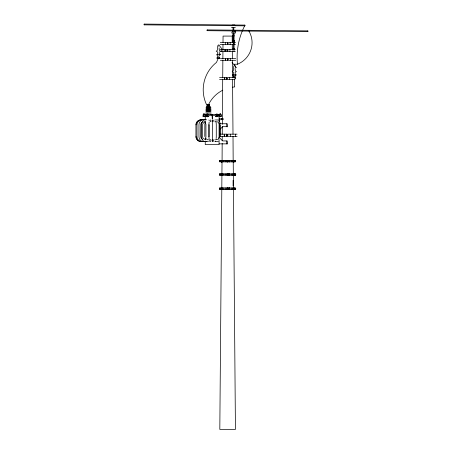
<?xml version="1.0" encoding="UTF-8"?>
<svg xmlns="http://www.w3.org/2000/svg" width="452" height="452" viewBox="0 0 452 452"><rect width="100%" height="100%" fill="white"/><g stroke="black" fill="none" stroke-linecap="round" stroke-linejoin="round"><path stroke-width="0.68" d="M207.163 30.34L207.169 30.691L233.209 30.945M207.185 30.261L207.174 29.905L307.829 30.889L307.835 31.239M234.972 25.747L244.826 25.843L244.837 25.092L144.177 24.08L144.165 24.408L144.171 24.86L232.859 25.724M307.812 31.318L307.818 31.668M221.915 175.19L219.813 429.4L235.441 429.4L233.339 175.19M221.926 173.777L222.022 161.771M222.175 143.414L222.073 161.884M222.198 140.589L222.231 136.351M222.248 134.233L222.316 126.464M222.333 124.351L222.706 79.156M222.717 77.744L222.864 60.088M222.876 58.675L222.932 51.618M222.943 50.206L222.994 44.556M223.011 42.437L223.062 36.081L232.187 36.081L232.238 42.437M244.814 25.493L244.837 25.092M244.837 25.408L244.826 25.82M224.305 135.374C224.395 134.408 224.288 136.34 224.378 135.374M226.701 78.563L226.757 78.563M227.418 43.68L227.39 43.352L227.367 43.68M226.847 135.374C226.932 134.408 226.831 136.34 226.915 135.374M219.107 47.901L219.214 49.839M235.08 68.303L235.351 70.896L236.419 71.665L235.153 72.241L235.198 74.778M212.496 140.414L212.485 120.842M205.293 139.815L205.281 139.515M205.332 141.284L205.281 141.589M233.627 77.767L233.712 75.738M208.067 105.559C206.818 106.084 207.835 104.016 208.163 105.344C207.44 106.502 207.067 104.226 208.123 105.067M208.683 105.31C209.632 103.87 209.378 106.751 208.677 105.175C209.796 104.107 209.248 106.632 208.694 105.209M217.83 45.805L217.333 50.313L216.209 51.268L217.463 51.799L217.44 54.376M233.808 66.094L233.305 70.715L232.187 71.619L233.435 72.201L233.43 74.766M207.174 29.934L207.169 30.691M204.863 123.616L204.79 136.549M205.926 124.085L205.926 137.306M219.858 161.861L219.892 160.381M219.661 175.19L219.892 173.754M219.887 189.405L219.762 187.975M235.701 161.55L235.622 160.646M235.718 174.975L235.362 175.257L235.724 174.924M235.701 174.924L235.707 174.11M235.701 189.083L235.718 188.179M233.401 77.608L233.441 75.755L232.452 75.275M209.496 105.576L209.542 105.056M144.171 24.86L144.182 24.114M307.829 30.889L307.823 31.646L234.622 30.956M220.327 161.042L221.068 161.279L220.853 161.494M220.582 161.065L220.74 161.375L220.875 161.082M220.762 160.754L221.135 161.144L220.616 161.415M220.361 174.721L220.361 174.314M220.932 174.297L220.457 174.438L220.729 174.738M220.926 188.964C220.971 187.512 220.277 189.625 220.836 188.524M220.892 188.761L220.796 188.467M228.526 161.55L228.096 161.364L228.17 160.872M228.249 161.082L228.497 161.336M228.345 160.94L228.87 161.279M228.068 174.415C228.243 175.658 229.689 173.817 228.153 174.263M228.09 174.415L228.249 174.924L228.689 174.834M228.271 174.534L228.452 174.173M228.051 188.693L228.17 188.405M228.203 188.614L228.3 189.083L228.757 188.964M228.661 188.693L228.266 188.817M234.503 161.149L234.893 160.85L234.605 160.878M234.695 161.07L234.854 161.381M234.673 160.85L235.238 161.07L234.899 161.539M235.057 174.743L234.628 174.438M234.87 174.743L234.978 174.302M234.82 188.981L234.531 188.738L235.04 188.501M234.746 188.992L235.209 188.682L234.746 188.371M235.209 188.761L234.82 188.377M196.004 124.831C196.01 122.159 198.338 119.808 201.016 119.803M205.79 141.284L205.711 141.589L205.632 141.284M219.604 173.89L235.707 173.975L235.419 173.76M235.724 189.083L235.407 189.411L235.718 189.134M219.118 137.306L218.096 139.402L216.062 139.515M206.756 141.284L206.626 141.589L200.965 141.589M212.649 121.577L212.434 119.803L212.214 121.577M212.214 139.815L212.434 141.589L212.649 139.815M219.282 58.15L219.113 58.732M207.581 139.815L207.75 139.515L207.914 139.815M207.914 141.284L207.75 141.589L207.581 141.284M215.717 141.284L215.531 141.589L215.338 141.284M208.852 139.815L209.05 139.515M220.344 161.065L220.926 160.844M220.406 161.082L220.706 160.923M220.915 161.211L220.683 161.449M221.271 161.144L221.084 161.55L221.118 160.737L220.356 160.737L220.356 161.55L221.118 161.55M221.124 174.596C220.096 175.568 221.757 173.867 220.412 174.229M221.271 174.517L221.084 174.924L221.118 174.11L220.356 174.11L220.356 174.924L221.118 174.924M228.203 161.093L228.497 160.963M228.215 160.833L229.034 160.742L229.034 161.55L228.232 161.511L228.429 160.754M220.531 188.614L220.96 188.552M221.124 188.761L220.627 188.93L220.463 188.501M221.271 188.676L220.757 189.247L220.356 189.083L220.356 188.269L220.757 188.1L221.271 188.676L221.118 188.269M228.3 174.116L228.3 174.924M228.983 174.924L228.616 175.093L229.181 174.523L228.667 173.947L228.192 174.613M234.52 161.132L234.989 161.211M235.238 161.228L234.548 161.37M235.402 161.144L234.882 161.714L234.481 161.55L234.481 160.737L234.882 160.567L235.402 161.144L235.249 160.737M228.3 188.275L228.147 188.682L228.215 188.365M228.26 188.625L228.667 188.105L229.181 188.682L228.667 189.252L228.102 188.834M228.667 188.947L228.187 188.817L228.848 188.614M228.288 188.998L228.898 188.75L228.672 188.981M234.848 175.088L235.402 174.517L234.882 173.941L234.328 174.517L234.882 175.088L234.481 174.918M234.746 174.212L235.034 174.263L234.452 174.625M234.724 174.365L234.842 174.743M235.113 174.675L235.023 174.342M234.746 174.834L235.238 174.602M234.515 188.269L234.481 189.083L235.249 189.083L235.249 188.269L234.481 188.269L234.848 188.1M234.633 188.331L234.464 188.783M235.017 188.834L234.543 188.947M235.238 188.761L234.594 188.863M235.402 188.676L235.249 189.083M214.158 141.284C213.463 142.397 213.463 138.702 214.158 139.815M218.598 45.997L218.712 45.709M210.406 120.108C211.118 118.989 211.118 122.69 210.406 121.577M210.406 139.815C211.118 138.702 211.118 142.403 210.406 141.284M219.226 51.737L219.226 54.381M203.293 123.373L204.451 121.989M219.745 160.466L219.808 161.844L235.43 161.884M215.395 119.944L218.372 119.966M208.914 119.944L209.332 120.842M220.373 160.991L221.051 160.923M228.187 161.031L228.672 160.98M228.226 161.031L228.548 160.918M220.491 174.749L220.96 174.647M234.543 160.85L234.498 161.353M228.836 174.687L228.175 174.749M220.988 188.806L220.695 188.981M221.096 188.834L220.576 189.072L220.361 188.665M234.554 174.393L234.673 174.218M228.187 188.563L228.509 188.473M228.271 188.563L228.605 188.422M234.503 188.524L234.893 188.377M234.582 188.552L235.017 188.439M220.412 128.961L222.633 126.684L226.859 126.684M232.497 74.795C240.311 74.795 233.661 74.495 235.198 77.608M220.712 160.872L220.553 161.302M228.153 160.889L228.689 160.861L228.328 160.918M228.271 160.98L228.718 161.093M234.548 160.929L235.221 161.149M234.594 160.968L234.972 160.884M234.69 160.968L235.046 161.082M235.119 161.33L234.639 161.37M220.531 174.297L221.124 174.438M220.842 174.698L220.723 174.263M234.548 174.302L235.108 174.252M234.644 174.342L234.989 174.173M234.887 174.794L234.531 174.579M234.814 188.411L234.611 188.761M206.824 114.356L206.626 116.333M207.852 114.13L207.536 116.333M219.802 58.15C213.316 59.992 220.135 55.867 216.474 54.715C226.107 52.946 215.627 55.432 219.802 57.653M204.914 119.803C202.558 120.057 201.598 122.763 201.581 124.837L201.581 136.56C201.598 138.628 202.558 141.335 204.914 141.589M202.513 121.989L201.411 122.769L200.79 124.108L200.699 136.425L201.038 138.018L202.513 139.402M220.994 161.415L220.373 161.302M228.672 161.46L228.605 161.404M220.83 174.297L220.892 174.223M228.509 174.924L228.785 174.749L228.153 174.749M235.091 174.749L234.605 174.794M220.779 188.377L221.096 188.524M228.446 188.936L228.271 188.693M234.605 188.411L235.091 188.45M214.022 121.842L213.66 120.571L214.095 119.944M219.689 160.398L235.684 160.562M218.372 141.425L215.531 141.589M207.852 114.356L207.66 116.333M203.095 119.803C200.564 119.899 198.942 122.486 198.965 124.837L198.965 136.56C198.942 138.905 200.564 141.493 203.095 141.589M220.548 160.844L220.853 160.833M220.565 160.901L221.096 161.144M228.198 161.285L228.678 161.404M228.729 161.404L228.215 161.432M234.746 161.46L235.034 161.404L234.622 161.33M220.548 188.377L220.994 188.405M220.921 188.936L220.395 188.806M228.328 188.45L228.87 188.546M228.367 189.009L228.729 188.936M234.673 188.377L235.164 188.461M234.695 188.439L235.181 188.614M234.554 188.806L235.051 188.947M201.677 119.803C199.049 119.831 196.97 122.277 196.976 124.831L196.976 136.56C196.97 139.114 199.049 141.561 201.677 141.589M203.716 114.13L203.157 114.559L202.908 116.559L205.248 116.559M219.892 187.913L235.599 188.021M232.238 25.578L234.983 25.578L234.944 25.182L232.283 25.182L232.294 25.578M231.441 27.544L235.373 27.544M232.565 30.589L232.565 30.979L232.548 30.589L235.215 30.589L235.645 32.951L231.712 32.951L232.509 30.979L235.255 30.979M233.56 35.041L232.837 35.041L232.837 36.222L233.56 36.222M220.237 42.646L227.492 42.646L227.492 44.578L220.237 44.578M235.554 42.646L228.107 42.646L228.107 44.578L235.554 44.578M233.283 49.466L234.068 49.466M220.034 49.522L227.288 49.522L227.288 51.46L220.034 51.46M235.345 49.522L227.904 49.522L227.904 51.46L235.345 51.46M217.339 57.523L219.344 57.517M220.39 58.37L227.644 58.37L227.644 60.302L220.39 60.302M235.701 58.37L228.26 58.37L228.26 60.302L235.701 60.302M218.717 58.732L219.05 58.641M234.3 64.235L237.447 64.235A23.493 23.267 0 0 0 248.645 30.589M219.576 77.597L226.831 77.597L226.831 79.529L219.576 79.529M234.887 77.597L227.446 77.597L227.446 79.529L234.887 79.529M235.577 78.546L235.774 78.049M207.276 104.548L208.282 104.548M209.57 104.548L208.564 104.548A31.431 31.431 0 0 1 222.785 90.191M207.276 106.005L208.282 106.005M208.564 106.005L209.57 106.005M206.835 106.423L210.01 106.423M206.7 106.525L210.146 106.525M206.7 106.977L210.146 106.977M206.349 107.288L210.496 107.288M205.784 107.971L211.061 107.971M206.349 108.587L210.496 108.587M205.784 109.265L211.061 109.265M206.349 109.881L210.496 109.881M205.784 110.565L211.061 110.565M206.349 111.181L210.496 111.181M205.784 111.859L211.061 111.859M205.694 113.09L211.152 113.09M210.553 114.35L212.299 114.288L212.299 118.814L212.073 114.288M204.321 115.328L206.615 115.328M207.756 115.328L216.57 115.328M217.711 115.328L220.011 115.328M205.248 116.333L203.36 116.333L203.468 114.463L220.864 114.463L220.966 116.333L219.079 116.333M219.079 116.559L221.423 116.559L221.175 114.559L220.61 114.13M206.626 119.803C202.699 119.142 196.032 119.424 195.936 124.831L195.936 136.56C195.936 139.256 198.315 141.612 201.016 141.589M203.756 121.876L205.711 121.876M215.531 121.876L218.033 121.955L218.977 123.373M219.728 123.746L227.09 123.746L227.09 126.922L226.859 123.746M220.231 134.165L227.006 134.165L227.006 136.583L220.231 136.583M237.08 134.165L227.78 134.165L227.78 136.583L237.08 136.583M219.079 143.866L226.859 143.866M227.927 160.68L228.814 160.68M229.034 160.742L229.181 161.149M227.927 161.635L228.814 161.635M228.814 174.054L227.955 174.054L227.955 175.009L228.814 175.009M234.481 174.11L234.515 174.918M219.627 173.913L219.627 175.037M235.43 175.257L219.604 175.065M227.927 188.213L228.814 188.213M229.181 188.682L229.034 189.083M227.927 189.168L228.814 189.168M219.774 189.411L235.43 189.416M234.746 160.839L235.181 161.014M234.967 161.46L234.554 161.274M228.288 161.466L228.616 161.471M220.616 160.85L220.921 160.889M234.673 188.981L234.967 188.992M228.367 188.32L228.672 188.388M220.616 188.382L220.921 188.422M220.853 188.987L220.435 188.863M216.474 114.13L216.796 116.333M217.508 114.356L217.7 116.333M216.474 114.356L216.672 116.333M199.767 141.425C197.62 140.832 196.027 138.792 196.004 136.56M228.452 160.799L228.836 160.963L228.526 160.833M228.542 161.46L228.102 161.302M228.509 174.314L228.175 174.534L228.605 174.777M228.102 174.675L228.542 174.834M228.232 174.884L228.667 175.093M220.418 174.675L221.068 174.438M234.707 188.902L234.605 188.953M220.491 188.908L220.779 188.981M220.423 51.065L219.316 50.313M204.451 139.402L203.293 138.018M206.626 141.589L206.502 141.284M228.475 188.964L228.085 188.665L228.305 188.964M206.869 139.436L206.287 138.719M219.971 138.193L222.633 140.928L227.09 140.928L227.09 144.103L226.859 140.928M218.706 44.675L222.87 50.189M232.034 62.308L236.198 67.823L234.486 64.438M217.531 58.692L217.892 59.184L216.463 62.416A34.889 34.889 0 0 0 206.813 105.209M219.062 120.509L220.282 123.616M217.949 45.709L218.062 45.997M228.3 161.55L228.215 161.24M208.852 141.284L209.123 141.555L209.321 140.284M234.814 75.298L235.023 79.038M219.627 189.224L219.627 188.072M234.3 79.123L234.616 86.965A31.431 31.431 0 0 0 232.571 87.174M227.571 59.336L227.514 59.336M224.729 78.563L224.672 78.563M232.26 44.556L232.305 50.206M232.317 51.618L232.373 58.675M232.384 60.088L232.531 77.744M232.543 79.156L233 134.233M233.017 136.351L233.17 161.884M233.226 161.771L233.328 173.777M235.402 134.165L235.402 136.583M235.085 30.589L235.085 30.979M234.876 30.589L234.876 30.979M234.814 25.182L234.814 25.578M234.605 25.182L234.605 25.578M234.594 30.589L234.594 30.979M234.322 25.182L234.322 25.578M234.266 30.589L234.266 30.979M234.232 49.528L234.232 48.347L233.096 48.347L233.096 49.528M234.068 32.951L234.079 49.528M233.995 25.182L233.995 25.578M233.972 35.041L233.972 36.222M234.006 49.522L234.006 51.46M234.057 160.381L234.057 161.884M234.057 173.754L234.057 175.257M234.057 187.913L234.057 189.416M233.916 30.589L233.916 30.979M233.961 42.946L233.961 44.126M233.921 160.381L233.887 161.884M233.887 173.754L233.916 175.257M233.921 187.913L233.887 189.416M233.797 27.544L233.797 30.267M233.842 160.381L233.842 161.884M233.842 187.913L233.842 189.416M233.757 160.381L233.757 161.884M233.757 187.913L233.757 189.416M233.644 25.182L233.644 25.578M233.667 160.381L233.627 161.884M233.627 173.754L233.667 175.257M233.667 187.913L233.627 189.416M233.56 30.589L233.56 30.979M233.526 40.448L233.526 41.624M233.514 48.347L233.514 49.528M233.56 160.381L233.56 161.884M233.56 187.913L233.56 189.416M233.288 25.182L233.288 25.578M233.226 30.589L233.226 30.979M233.283 32.951L233.249 49.528M233.17 173.754L233.17 175.257M233.17 187.913L233.17 189.416M233.096 180.32L233.096 185.896M232.949 25.182L232.949 25.578M233.012 27.544L233.012 30.267M232.933 30.589L232.933 30.979M233.012 32.996L233.012 42.754M232.661 25.182L232.661 25.578M232.712 30.589L232.712 30.979M232.441 25.182L232.441 25.578M232.345 160.381L232.345 161.884M232.345 173.754L232.345 175.257M232.345 187.913L232.345 189.416M231.198 160.381L231.198 161.884M231.198 173.754L231.198 175.257M231.198 187.913L231.198 189.416M230.317 134.165L230.317 136.583M230.294 58.37L230.294 60.302M230.141 42.646L230.141 44.578M229.938 49.522L229.938 51.46M229.819 160.381L229.819 161.884M229.819 173.754L229.819 175.257M229.819 187.913L229.819 189.416M229.48 77.597L229.48 79.529M229.294 160.381L229.266 161.884L229.181 160.381M229.277 173.754L229.266 175.257L229.181 173.754M229.294 187.913L229.277 189.416L229.249 187.913M229.045 160.381L228.983 161.884M228.983 173.754L229.045 175.257M228.983 187.913L229.045 189.416M227.955 160.68L227.955 161.635M227.955 188.213L227.955 189.168M227.695 160.381L227.695 161.884M227.695 173.754L227.695 175.257M227.695 187.913L227.695 189.416M227.627 160.381L227.627 161.884M227.627 187.913L227.627 189.416M227.475 58.37L227.475 60.302M227.492 160.381L227.492 161.884M227.492 173.754L227.492 175.257M227.492 187.913L227.492 189.416M227.39 160.381L227.401 161.884M227.401 173.754L227.39 175.257M227.401 187.913L227.384 189.416M227.322 42.646L227.322 44.578M227.322 160.381L227.345 161.884M227.379 173.754L227.322 175.257M227.322 187.913L227.379 189.416M227.119 49.522L227.119 51.46M226.797 134.165L226.797 136.583M226.723 160.381L226.723 161.884M226.723 173.754L226.723 175.257M226.723 187.913L226.723 189.416M226.661 77.597L226.661 79.529M225.582 58.37L225.582 60.302M225.441 58.37L225.441 60.302M225.294 42.646L225.294 44.578M225.226 49.522L225.226 51.46M225.22 160.381L225.22 161.884M225.22 173.754L225.22 175.257M225.22 187.913L225.22 189.416M225.085 49.522L225.085 51.46M224.768 77.597L224.768 79.529M224.627 77.597L224.627 79.529M224.254 134.165L224.254 136.583M223.893 160.381L223.893 161.884M223.893 173.754L223.893 175.257M223.893 187.913L223.893 189.416M223.164 118.56L223.164 119.684M222.819 160.381L222.819 161.884M222.819 173.754L222.819 175.257M222.819 187.913L222.819 189.416M222.073 173.754L222.073 175.257M222.073 187.913L222.073 189.416M221.932 118.56L221.932 119.684M221.768 160.381L221.768 161.884M221.768 187.913L221.768 189.416M221.706 118.769L221.706 119.481M221.666 160.381L221.666 161.884M221.666 187.913L221.666 189.416M221.565 161.884L221.542 160.381L221.497 161.884M221.565 175.257L221.542 173.754L221.497 175.257M221.542 187.913L221.565 189.416L221.457 187.913M221.384 49.522L221.384 51.46M221.44 160.381L221.44 161.884M221.44 173.754L221.44 175.257M221.44 187.913L221.44 189.416M221.288 118.571L221.288 119.673M221.26 160.381L221.26 161.884M221.26 187.913L221.26 189.416M220.796 118.379L220.796 119.87M220.712 116.559L219.802 116.559M220.361 124.842L220.361 136.549M219.802 114.13L220.712 113.859L218.728 114.356M219.469 118.153L219.469 120.096M219.079 115.328L219.079 121.605M219.079 122.995L219.079 138.329M219.079 139.725L219.079 144.606L205.248 144.606L205.248 141.12M217.824 116.333L217.666 114.209L215.446 114.356M217.254 114.13L216.344 114.13M217.254 116.559L216.344 116.559M216.564 116.333L216.553 116.808M209.655 104.627L209.655 105.926M209.321 124.933L209.321 136.459M208.88 114.356L206.666 114.209L206.502 116.333M208.587 124.865L208.587 136.527M208.485 104.627L208.485 105.926M208.361 104.627L208.361 105.926M207.982 114.13L207.078 114.13M207.982 116.559L207.078 116.559M207.762 116.333L207.779 116.808M207.411 116.333L207.327 116.808M207.191 104.627L207.191 105.926M205.598 114.356L203.62 113.859L204.524 114.13M205.248 115.328L205.248 120.209M205.248 121.605L205.248 122.995M205.248 138.329L205.248 139.725M204.524 116.559L203.62 116.559M237.447 64.235A69.817 69.811 -2 0 1 244.775 25.578M208.954 124.899A4.057 0.814 -90 0 1 209.191 122.029M209.191 139.363A4.057 0.814 -90 0 1 208.954 136.493M205.394 123.848A4.057 1.819 -90 0 1 205.575 122.871M205.575 138.521A4.057 1.819 -90 0 1 205.394 137.544M219.7 123.848A4.057 2.074 -90 0 1 219.774 124.899L219.774 136.493A4.057 2.074 -90 0 1 219.7 137.544M215.711 121.385A4.057 1.141 -90 0 1 215.943 122.029M216.124 122.871A4.057 1.141 -90 0 1 216.276 124.899L216.276 136.493A4.057 1.141 -90 0 1 216.124 138.521M215.943 139.363A4.057 1.141 -90 0 1 215.711 140.007M202.389 123.848A4.057 2.661 -90 0 0 202.298 124.899L202.298 136.493A4.057 2.661 -90 0 0 202.389 137.544M225.13 50.426L225.152 50.748L225.13 50.426M225.486 59.268L225.508 59.596L225.486 59.268M227.158 50.426L227.198 50.714L227.158 50.426M222.175 118.983C222.65 120.469 223.328 117.932 222.175 118.983M207.728 104.757L207.304 105.056L207.824 105.791L208.202 104.977L207.728 104.757M209.022 104.757L208.598 105.056L209.118 105.791L209.542 105.491L209.022 104.757M220.921 174.771L220.435 174.704L220.926 174.817M234.249 40.448L233.108 40.448L233.108 41.624L234.249 41.624L234.249 40.448M208.796 116.333L206.378 116.559L208.796 116.333M217.949 116.333L215.531 116.559L217.949 116.333M228.526 160.771L228.509 160.771"/></g></svg>
